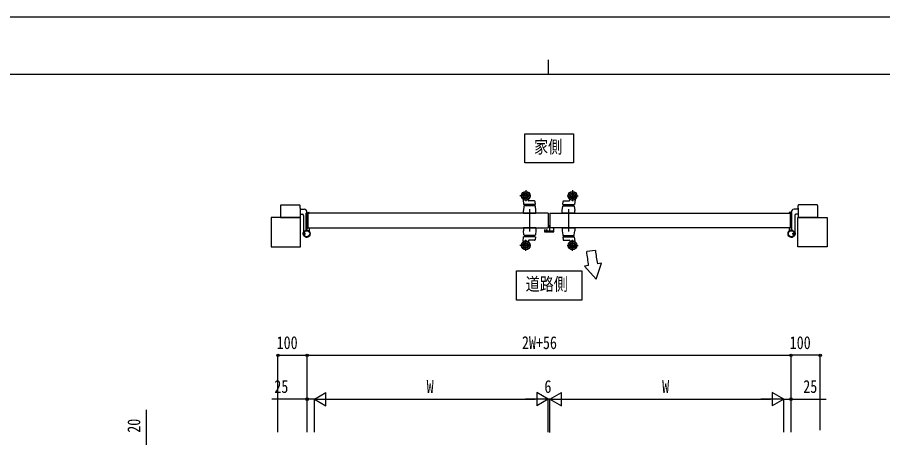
# Model space of a CAD drawing. Units: millimetres, scale not verified. Extents: x -4205 to 4205, y -2970 to 2970.
# Drawn here: x -1822 to 1140, y 1533 to 2970 of the extents above; entities that cross this region are included whole.
import ezdxf
from ezdxf.enums import TextEntityAlignment as Align

# ---------------------------------------------------------------- set-up
doc = ezdxf.new("R2010")
doc.units = ezdxf.units.MM
doc.header["$LTSCALE"] = 12
for name, color, linetype in [('0-2_USER1', 3, 'Continuous'), ('0-3_YKK_A1', 4, 'Continuous'), ('0-4_YKK_D', 6, 'Continuous'), ('0-5_YKK_ZWAK', 7, 'Continuous')]:
    doc.layers.add(name, color=color, linetype=linetype)
doc.styles.add('ＭＳ ゴシック', font='')
doc.styles.get('ＭＳ ゴシック').set_extended_font_data('MS Gothic')

msp = doc.modelspace()

# ---------------------------------------------------------------- linework, layer by layer
at = {"layer": '0-2_USER1'}
for points in [[(-85.18, 2472.07), (-85.18, 2572.07), (81.22, 2572.07), (81.22, 2472.07)], [(-113.98, 2002.83), (-113.98, 2102.83), (110.02, 2102.83), (110.02, 2002.83)]]:
    msp.add_lwpolyline(points, close=True, dxfattribs=at)
at = {"layer": '0-3_YKK_A1'}
for p, q in [((-81.98, 2379), (-81.98, 2341)), ((78.02, 2379), (78.02, 2341)), ((-63.98, 2360), (-101.98, 2360)), ((-90.89, 2346.94), (-89.52, 2330.46)), ((-72.12, 2342.84), (-72.85, 2347.21)), ((-51.54, 2342), (-71.13, 2342)), ((-49.03, 2330.55), (-50.04, 2340.65)), ((45.07, 2330.55), (46.08, 2340.65)), ((47.58, 2342), (67.17, 2342)), ((60.02, 2360), (98.02, 2360)), ((68.16, 2342.84), (68.89, 2347.21)), ((86.93, 2346.94), (85.56, 2330.46)), ((-921.21, 2326.5), (-921.21, 2285)), ((-919.21, 2328.5), (-856.21, 2328.5)), ((-854.21, 2317.5), (-854.21, 2326.5)), ((-854.21, 2317.5), (-854.21, 2285)), ((-854.21, 2313.5), (-840.71, 2313.5)), ((-88.22, 2323.78), (-89.98, 2310)), ((-49.53, 2330), (-89.02, 2330)), ((-50.72, 2325.5), (-86.24, 2325.5)), ((-83.98, 2325.5), (-83.98, 2330)), ((-68.48, 2313.99), (-68.48, 2237.61)), ((-52.98, 2330), (-52.98, 2325.5)), ((-46.98, 2310), (-48.74, 2323.78)), ((43.02, 2310), (44.78, 2323.78)), ((45.57, 2330), (85.06, 2330)), ((46.76, 2325.5), (82.28, 2325.5)), ((49.02, 2330), (49.02, 2325.5)), ((64.52, 2313.99), (64.52, 2237.61)), ((80.02, 2325.5), (80.02, 2330)), ((84.26, 2323.78), (86.02, 2310)), ((850.25, 2313.5), (836.75, 2313.5)), ((850.25, 2317.5), (850.25, 2326.5)), ((850.25, 2317.5), (850.25, 2285)), ((915.25, 2328.5), (852.25, 2328.5)), ((917.25, 2326.5), (917.25, 2285)), ((-919.21, 2285), (-856.21, 2285)), ((-854.21, 2296.5), (-846.71, 2296.5)), ((-842.71, 2292.5), (-842.71, 2230)), ((-833.21, 2244.94), (-833.21, 2300.5)), ((-831.21, 2302.5), (-824.21, 2302.5)), ((-830.71, 2303.5), (-830.71, 2302.5)), ((-830.71, 2302.5), (-830.71, 2244.07)), ((-828.21, 2250), (-828.21, 2300)), ((-828.21, 2299.7), (-828.21, 2250.3)), ((-827.91, 2300.3), (-823.71, 2300.3)), ((-4.98, 2300), (-827.91, 2300)), ((-823.21, 2300.8), (-823.21, 2301.5)), ((-89.98, 2300), (-89.98, 2310)), ((-89.98, 2300), (-46.98, 2300)), ((-46.98, 2300), (-89.98, 2300)), ((-46.98, 2300), (-46.98, 2310)), ((-4.98, 2300), (-4.98, 2250)), ((1.02, 2300), (823.95, 2300)), ((1.02, 2300), (1.02, 2250)), ((43.02, 2300), (43.02, 2310)), ((86.02, 2300), (43.02, 2300)), ((43.02, 2300), (86.02, 2300)), ((86.02, 2300), (86.02, 2310)), ((819.25, 2300.8), (819.25, 2301.5)), ((823.95, 2300.3), (819.75, 2300.3)), ((827.25, 2302.5), (820.25, 2302.5)), ((824.25, 2250), (824.25, 2300)), ((824.25, 2299.7), (824.25, 2250.3)), ((826.75, 2303.5), (826.75, 2302.5)), ((826.75, 2302.5), (826.75, 2244.07)), ((829.25, 2244.94), (829.25, 2300.5)), ((838.75, 2292.5), (838.75, 2230)), ((850.25, 2296.5), (842.75, 2296.5)), ((915.25, 2285), (852.25, 2285)), ((-842.71, 2232), (-842.71, 2228)), ((-841.53, 2232), (-842.71, 2232)), ((-842.71, 2231.4), (-836.71, 2231.4)), ((-842.71, 2228.6), (-836.71, 2228.6)), ((-836.71, 2232), (-841.53, 2232)), ((-836.71, 2228), (-841.53, 2228)), ((-836.71, 2228), (-836.71, 2232)), ((-827.91, 2250), (-4.98, 2250)), ((-827.91, 2249.7), (-823.71, 2249.7)), ((-823.21, 2249.2), (-823.21, 2240.16)), ((-46.98, 2250), (-89.98, 2250)), ((-46.98, 2250), (-89.98, 2250)), ((-46.98, 2250), (-89.98, 2250)), ((-89.98, 2250), (-89.98, 2240)), ((-88.22, 2226.22), (-89.98, 2240)), ((-50.72, 2224.5), (-86.24, 2224.5)), ((-83.98, 2224.5), (-83.98, 2220)), ((-52.98, 2220), (-52.98, 2224.5)), ((-46.98, 2240), (-48.74, 2226.22)), ((-46.98, 2250), (-46.98, 2240)), ((823.95, 2250), (1.02, 2250)), ((43.02, 2250), (86.02, 2250)), ((43.02, 2250), (86.02, 2250)), ((43.02, 2250), (43.02, 2240)), ((43.02, 2250), (86.02, 2250)), ((43.02, 2240), (44.78, 2226.22)), ((46.76, 2224.5), (82.28, 2224.5)), ((49.02, 2220), (49.02, 2224.5)), ((80.02, 2224.5), (80.02, 2220)), ((84.26, 2226.22), (86.02, 2240)), ((86.02, 2250), (86.02, 2240)), ((819.25, 2249.2), (819.25, 2240.16)), ((823.95, 2249.7), (819.75, 2249.7)), ((832.75, 2232), (837.57, 2232)), ((832.75, 2228), (832.75, 2232)), ((838.75, 2231.4), (832.75, 2231.4)), ((838.75, 2228.6), (832.75, 2228.6)), ((832.75, 2228), (837.57, 2228)), ((837.57, 2232), (838.75, 2232)), ((838.75, 2232), (838.75, 2228)), ((-90.89, 2203.06), (-89.52, 2219.54)), ((-49.53, 2220), (-89.02, 2220)), ((-81.98, 2171), (-81.98, 2209)), ((-72.12, 2207.16), (-72.85, 2202.79)), ((-51.54, 2208), (-71.13, 2208)), ((-49.03, 2219.45), (-50.04, 2209.35)), ((45.07, 2219.45), (46.08, 2209.35)), ((45.57, 2220), (85.06, 2220)), ((47.58, 2208), (67.17, 2208)), ((68.16, 2207.16), (68.89, 2202.79)), ((78.02, 2171), (78.02, 2209)), ((86.93, 2203.06), (85.56, 2219.54)), ((-63.98, 2190), (-101.98, 2190)), ((60.02, 2190), (98.02, 2190)), ((156.73, 2172.27), (126.9, 2169.09)), ((133.2, 2121.41), (118.86, 2118.88)), ((159.08, 2074.36), (118.86, 2118.88)), ((159.08, 2074.36), (177.94, 2129.3)), ((177.94, 2129.3), (163.17, 2126.69))]:
    msp.add_line(p, q, dxfattribs=at)
at = {"layer": '0-3_YKK_A1', "color": 7}
for p, q in [((-0.48, 2258.25), (-0.48, 2239.25)), ((1.02, 2259.25), (0.52, 2259.25)), ((1.02, 2239.25), (1.02, 2257.45)), ((-17.98, 2242.05), (-17.98, 2237.75)), ((-15.28, 2243.05), (-16.98, 2243.05)), ((-16.98, 2236.75), (13.02, 2236.75)), ((-16.78, 2238.55), (-16.78, 2241.54)), ((-9.48, 2238.25), (-16.48, 2238.25)), ((-16.4, 2241.83), (-15.36, 2241.55)), ((-14.98, 2241.84), (-14.98, 2242.75)), ((-10.98, 2242.75), (-10.98, 2241.84)), ((-8.98, 2243.05), (-10.68, 2243.05)), ((-10.6, 2241.55), (-9.56, 2241.83)), ((-9.18, 2241.54), (-9.18, 2238.55)), ((-7.98, 2238.55), (-7.98, 2242.05)), ((-1.48, 2238.25), (-7.68, 2238.25)), ((12.52, 2238.25), (2.02, 2238.25)), ((11.82, 2249.45), (11.82, 2249.05)), ((13.72, 2249.75), (12.12, 2249.75)), ((12.12, 2248.75), (12.52, 2248.75)), ((12.82, 2248.45), (12.82, 2238.55)), ((14.02, 2237.75), (14.02, 2249.45))]:
    msp.add_line(p, q, dxfattribs=at)
at = {"layer": '0-3_YKK_A1'}
for points in [[(-853.21, 2285), (-953.21, 2285), (-953.21, 2185), (-853.21, 2185)], [(849.25, 2285), (949.25, 2285), (949.25, 2185), (849.25, 2185)]]:
    msp.add_lwpolyline(points, close=True, dxfattribs=at)
for points in [[(-921.21, 2285), (-919.71, 2285), (-854.21, 2285)], [(917.25, 2285), (915.75, 2285), (850.25, 2285)], [(-845.06, 2232.1), (-843.11, 2231.15), (-842.5, 2230)], [(-845.06, 2227.9), (-843.11, 2228.85), (-842.5, 2230)], [(-842.71, 2232), (-842.71, 2233.5), (-844.11, 2233.12)], [(-842.71, 2228), (-842.71, 2226.5), (-844.11, 2226.88)], [(-842.71, 2232), (-842.71, 2228), (-841.53, 2228)], [(838.75, 2232), (838.75, 2228), (837.57, 2228)], [(841.1, 2232.1), (839.15, 2231.15), (838.54, 2230)], [(841.1, 2227.9), (839.15, 2228.85), (838.54, 2230)], [(838.75, 2232), (838.75, 2233.5), (840.15, 2233.12)], [(838.75, 2228), (838.75, 2226.5), (840.15, 2226.88)]]:
    msp.add_lwpolyline(points, dxfattribs=at)
for centre, radius in [((-81.98, 2360), 15), ((-81.98, 2360), 14.7), ((-81.98, 2360), 9.75), ((78.02, 2360), 15), ((78.02, 2360), 14.7), ((78.02, 2360), 9.75), ((-81.98, 2360), 6.6), ((78.02, 2360), 6.6), ((-831.21, 2230), 11.5), ((-831.21, 2230), 11.5), ((-831.21, 2230), 10.35), ((827.25, 2230), 11.5), ((827.25, 2230), 11.5), ((827.25, 2230), 10.35), ((-81.98, 2190), 15), ((-81.98, 2190), 14.7), ((-81.98, 2190), 9.75), ((-81.98, 2190), 6.6), ((78.02, 2190), 15), ((78.02, 2190), 14.7), ((78.02, 2190), 9.75), ((78.02, 2190), 6.6)]:
    msp.add_circle(centre, radius, dxfattribs=at)
for centre, radius, start, end in [((-90.39, 2346.98), 0.5, 57.12534, 184.76364), ((-81.98, 2360), 15, 237.12534, 303.86897), ((-81.98, 2360), 15, 270, 303.86897), ((-73.34, 2347.13), 0.5, 9.46232, 123.86897), ((-71.13, 2343), 1, 189.46232, 270), ((-51.54, 2340.5), 1.5, 5.71059, 90), ((47.58, 2340.5), 1.5, 90, 174.28941), ((67.17, 2343), 1, 270, 350.53768), ((69.38, 2347.13), 0.5, 56.13103, 170.53768), ((78.02, 2360), 15, 236.13103, 270), ((78.02, 2360), 15, 236.13103, 302.87466), ((86.43, 2346.98), 0.5, 355.23636, 122.87466), ((-919.21, 2326.5), 2, 89.99991, 179.99991), ((-856.21, 2326.5), 2, 359.99991, 89.99991), ((-840.71, 2303.5), 10, 0, 90), ((-89.02, 2330.5), 0.5, 184.76364, 270), ((-86.24, 2323.5), 2, 90, 172), ((-50.72, 2323.5), 2, 8, 90), ((-49.53, 2330.5), 0.5, 270, 5.71059), ((46.76, 2323.5), 2, 90, 172), ((45.57, 2330.5), 0.5, 174.28941, 270), ((82.28, 2323.5), 2, 8, 90), ((85.06, 2330.5), 0.5, 270, 355.23636), ((836.75, 2303.5), 10, 90, 180), ((852.25, 2326.5), 2, 90.00009, 180.00009), ((915.25, 2326.5), 2, 0.00009, 90.00009), ((-846.71, 2292.5), 4, 0, 90), ((-831.21, 2300.5), 2, 90, 180), ((-827.91, 2300), 0.3, 90, 180), ((-827.91, 2299.7), 0.3, 90, 180), ((-824.21, 2301.5), 1, 0, 90), ((-823.71, 2300.8), 0.5, 270, 0), ((820.25, 2301.5), 1, 90, 180), ((819.75, 2300.8), 0.5, 180, 270), ((823.95, 2300), 0.3, 0, 90), ((823.95, 2299.7), 0.3, 0, 90), ((827.25, 2300.5), 2, 0, 90), ((842.75, 2292.5), 4, 90, 180), ((-836.31, 2230), 9, 165.9647, 194.0353), ((-843.78, 2231.87), 1.3, 105, 165.9647), ((-843.78, 2228.13), 1.3, 194.0353, 255), ((-831.21, 2230), 11.5, 115.10278, 38.01228), ((-838.21, 2244.94), 5, 295.10278, 359.99998), ((-827.71, 2244.07), 3, 180, 256.03204), ((-827.91, 2250.3), 0.3, 180, 270), ((-827.91, 2250), 0.3, 180, 270), ((-823.71, 2249.2), 0.5, 0, 90), ((-818.21, 2240.16), 5, 180, 218.01228), ((-86.24, 2226.5), 2, 188, 270), ((-50.72, 2226.5), 2, 270, 352), ((46.76, 2226.5), 2, 188, 270), ((82.28, 2226.5), 2, 270, 352), ((827.25, 2230), 11.5, 141.98772, 64.89722), ((814.25, 2240.16), 5, 321.98772, 0), ((819.75, 2249.2), 0.5, 90, 180), ((823.95, 2250.3), 0.3, 270, 0), ((823.95, 2250), 0.3, 270, 0), ((823.75, 2244.07), 3, 283.96796, 0), ((834.25, 2244.94), 5, 180.00002, 244.89722), ((839.82, 2231.87), 1.3, 14.0353, 75), ((839.82, 2228.13), 1.3, 285, 345.9647), ((832.35, 2230), 9, 345.9647, 14.0353), ((-90.39, 2203.02), 0.5, 175.23636, 302.87466), ((-81.98, 2190), 15, 56.13103, 122.87466), ((-89.02, 2219.5), 0.5, 90, 175.23636), ((-81.98, 2190), 15, 56.13103, 90), ((-73.34, 2202.87), 0.5, 236.13103, 350.53768), ((-71.13, 2207), 1, 90, 170.53768), ((-51.54, 2209.5), 1.5, 270, 354.28941), ((-49.53, 2219.5), 0.5, 354.28941, 90), ((45.57, 2219.5), 0.5, 90, 185.71059), ((47.58, 2209.5), 1.5, 185.71059, 270), ((67.17, 2207), 1, 9.46232, 90), ((69.38, 2202.87), 0.5, 189.46232, 303.86897), ((78.02, 2190), 15, 90, 123.86897), ((78.02, 2190), 15, 57.12534, 123.86897), ((85.06, 2219.5), 0.5, 4.76364, 90), ((86.43, 2203.02), 0.5, 237.12534, 4.76364), ((-7867.89, 1089.51), 8067.36, 7.34884, 7.69047), ((826.23, 2243.59), 673.28, 186.08068, 189.99886)]:
    msp.add_arc(centre, radius, start, end, dxfattribs=at)
at = {"layer": '0-3_YKK_A1', "color": 7}
for centre, radius, start, end in [((0.52, 2258.25), 1, 90, 180), ((-16.98, 2242.05), 1, 90, 180), ((-16.98, 2237.75), 1, 180, 270), ((-16.48, 2241.54), 0.3, 75, 180), ((-16.48, 2238.55), 0.3, 180, 270), ((-15.28, 2241.84), 0.3, 255, 0), ((-15.28, 2242.75), 0.3, 360, 90), ((-10.68, 2242.75), 0.3, 90, 180), ((-10.68, 2241.84), 0.3, 180, 285), ((-9.48, 2241.54), 0.3, 0, 105), ((-9.48, 2238.55), 0.3, 270, 0), ((-8.98, 2242.05), 1, 0, 90), ((-7.68, 2238.55), 0.3, 180, 270), ((-1.48, 2239.25), 1, 270, 0), ((2.02, 2239.25), 1, 180, 270), ((12.12, 2249.45), 0.3, 90, 180), ((12.12, 2249.05), 0.3, 180, 270), ((12.52, 2248.45), 0.3, 0, 90), ((12.52, 2238.55), 0.3, 270, 0), ((13.02, 2237.75), 1, 270, 0), ((13.72, 2249.45), 0.3, 0, 90)]:
    msp.add_arc(centre, radius, start, end, dxfattribs=at)
at = {"layer": '0-4_YKK_D'}
for p, q in [((-929.98, 1551.5), (-929.98, 1815.47)), ((-929.98, 1814.47), (-829.98, 1814.47)), ((-829.98, 1665.47), (-829.98, 1815.47)), ((-829.98, 1556.5), (-829.98, 1815.47)), ((-829.98, 1814.47), (826.02, 1814.47)), ((826.02, 1556.5), (826.02, 1815.47)), ((826.02, 1558.5), (826.02, 1815.47)), ((926.02, 1814.47), (826.02, 1814.47)), ((926.02, 1558.5), (926.02, 1815.47)), ((-829.98, 1551.5), (-829.98, 1665.47)), ((-804.98, 1664.47), (-766.01, 1686.97)), ((-804.98, 1551.5), (-804.98, 1665.47)), ((-804.98, 1664.47), (-766.01, 1641.97)), ((-804.98, 1664.47), (-727.04, 1664.47)), ((-766.01, 1641.97), (-766.01, 1686.97)), ((-759.98, 1664.47), (-49.98, 1664.47)), ((-4.98, 1664.47), (-82.92, 1664.47)), ((-4.98, 1664.47), (-43.95, 1686.97)), ((-43.95, 1686.97), (-43.95, 1641.97)), ((-4.98, 1664.47), (-43.95, 1641.97)), ((-4.98, 1664.47), (-21.98, 1664.47)), ((-4.98, 1551.5), (-4.98, 1665.47)), ((1.02, 1664.47), (-4.98, 1664.47)), ((1.02, 1664.47), (39.99, 1686.97)), ((1.02, 1550.9), (1.02, 1665.47)), ((1.02, 1551.5), (1.02, 1665.47)), ((1.02, 1664.47), (18.02, 1664.47)), ((1.02, 1664.47), (39.99, 1641.97)), ((1.02, 1664.47), (78.96, 1664.47)), ((39.99, 1641.97), (39.99, 1686.97)), ((46.02, 1664.47), (756.02, 1664.47)), ((801.02, 1664.47), (723.08, 1664.47)), ((801.02, 1664.47), (762.05, 1686.97)), ((762.05, 1686.97), (762.05, 1641.97)), ((801.02, 1664.47), (762.05, 1641.97)), ((801.02, 1551.5), (801.02, 1665.47)), ((801.02, 1551.5), (801.02, 1665.47)), ((826.02, 1551.5), (826.02, 1665.47))]:
    msp.add_line(p, q, dxfattribs=at)
for points in [[(-804.98, 1664.47), (-829.98, 1664.47), (-950.38, 1664.47)], [(801.02, 1664.47), (826.02, 1664.47), (946.42, 1664.47)], [(-1379.98, 1487.5), (-1379.98, 1507.5), (-1379.98, 1627.9)]]:
    msp.add_lwpolyline(points, dxfattribs=at)
for centre in [(-929.98, 1814.47), (-829.98, 1814.47), (-829.98, 1814.47), (826.02, 1814.47), (826.02, 1814.47), (926.02, 1814.47), (-829.98, 1664.47), (826.02, 1664.47)]:
    msp.add_circle(centre, 4.25, dxfattribs=at)
at = {"layer": '0-5_YKK_ZWAK'}
for p, q in [((-4.98, 2825), (-4.98, 2775)), ((3895.02, 2775), (-3904.98, 2775))]:
    msp.add_line(p, q, dxfattribs=at)
msp.add_lwpolyline([(-4205, -2970), (4205, -2970), (4205, 2970), (-4205, 2970)], close=True, dxfattribs=at)

# ---------------------------------------------------------------- texts
at = {"layer": '0-2_USER1', "style": 'ＭＳ ゴシック', "width": 0.8}
for s, p in [('家側', (-53.18, 2492.07)), ('道路側', (-81.98, 2022.83))]:
    msp.add_text(s, height=43.99, dxfattribs=at).set_placement(p, align=Align.BOTTOM_LEFT)
at = {"layer": '0-4_YKK_D', "style": 'ＭＳ ゴシック', "width": 0.8}
for s, p in [('100', (-934.38, 1822.47)), ('2W+56', (-94.78, 1822.47)), ('100', (821.62, 1822.47)), ('25', (-942.38, 1672.47)), ('W', (-420.98, 1672.47)), ('6', (-17.98, 1672.47)), ('W', (385.02, 1672.47)), ('25', (868.02, 1672.47))]:
    msp.add_text(s, height=43.99, dxfattribs=at).set_placement(p, align=Align.BOTTOM_LEFT)
msp.add_text('20', height=43.99, rotation=90, dxfattribs=at).set_placement((-1387.98, 1549.5), align=Align.BOTTOM_LEFT)

doc.saveas('drawing.dxf')
